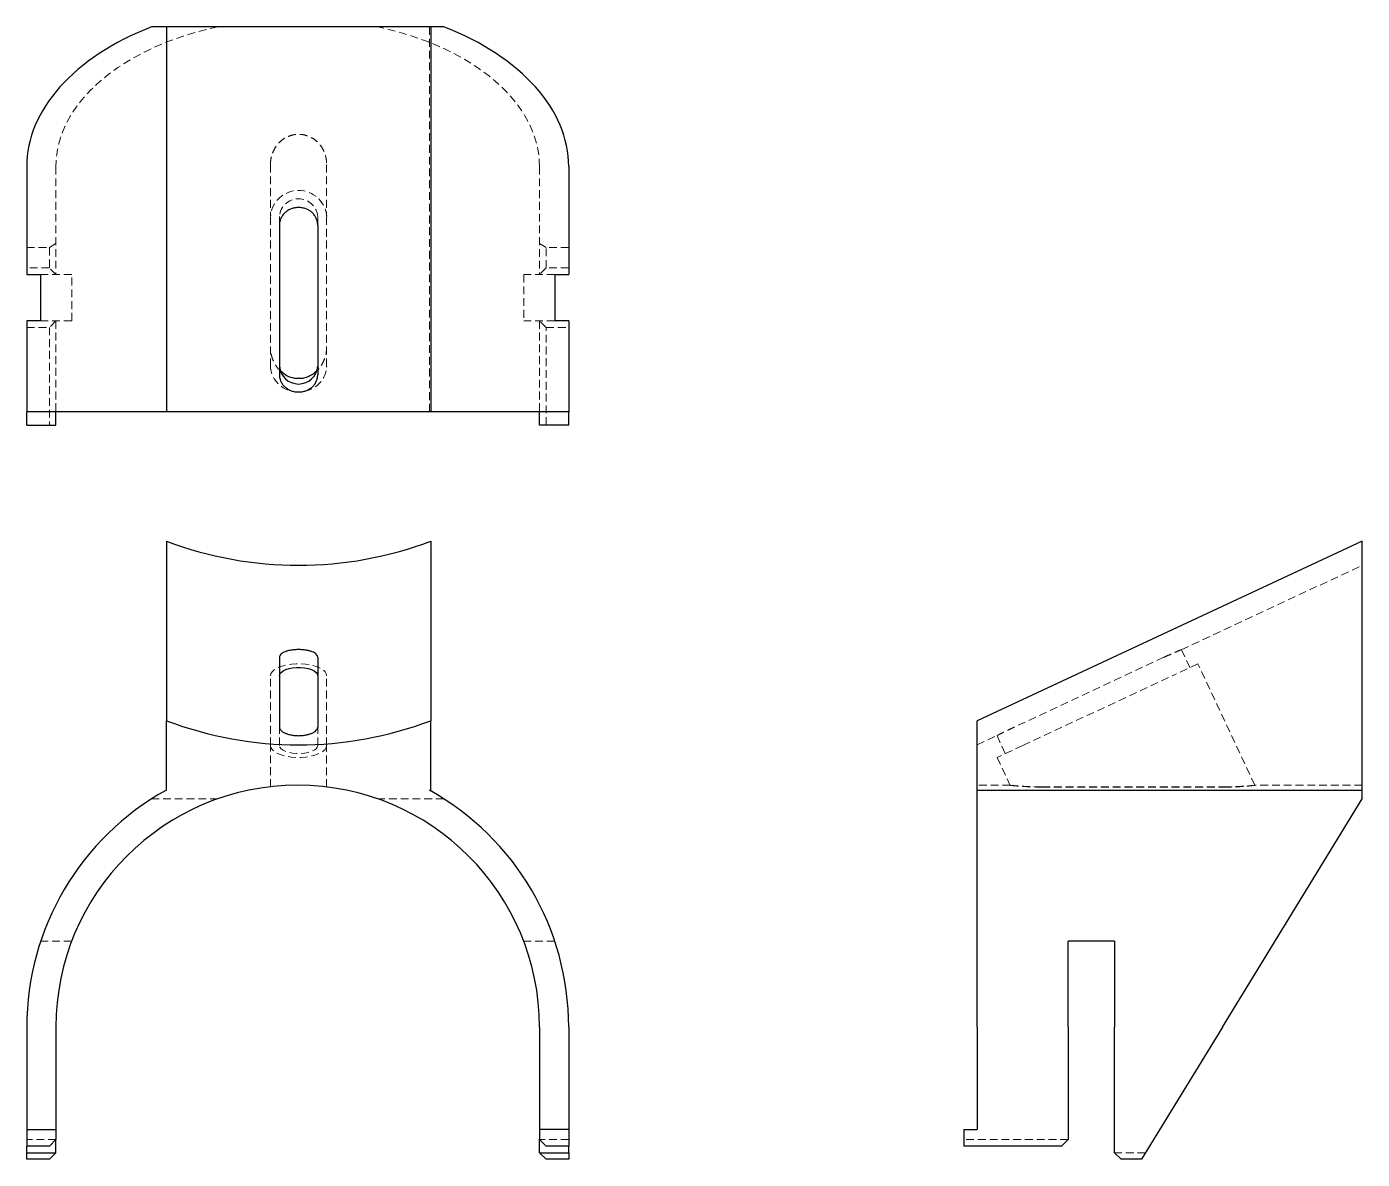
# Model space of a CAD drawing. Header units: millimetres. Extents: x 39 to 255, y 7 to 190.
import ezdxf

# ---------------------------------------------------------------- set-up
doc = ezdxf.new("R2010")
doc.units = ezdxf.units.MM
doc.linetypes.add('HIDDEN', pattern=[1.905, 1.27, -0.635])

msp = doc.modelspace()

# ---------------------------------------------------------------- linework, layer by layer
at = {"color": 7, "linetype": 'Continuous', "lineweight": 25}
for p, q in [((61.75, 190.22), (61.75, 127.92)), ((104.52, 190.22), (61.75, 190.22)), ((104.52, 190.22), (104.52, 127.92)), ((39.16, 167.59), (39.16, 150.12)), ((126.84, 167.59), (126.84, 150.12)), ((80.04, 158.13), (80.04, 133.91)), ((86.24, 158.13), (86.24, 133.91)), ((39.16, 150.12), (41.42, 150.12)), ((41.42, 142.64), (41.42, 150.12)), ((124.58, 150.12), (126.84, 150.12)), ((124.58, 150.12), (124.58, 142.64)), ((39.16, 142.64), (39.16, 127.92)), ((41.42, 142.64), (39.16, 142.64)), ((126.84, 142.64), (124.58, 142.64)), ((126.84, 142.64), (126.84, 127.92)), ((61.75, 127.92), (39.16, 127.92)), ((39.16, 125.78), (39.16, 127.92)), ((43.89, 125.78), (43.89, 127.92)), ((104.52, 127.92), (61.75, 127.92)), ((126.84, 127.92), (104.52, 127.92)), ((122.11, 125.78), (122.11, 127.92)), ((126.84, 125.78), (126.84, 127.92)), ((39.16, 125.78), (43.89, 125.78)), ((126.84, 125.78), (122.11, 125.78)), ((61.75, 107), (61.75, 77.95)), ((104.52, 107), (104.52, 77.95)), ((255.22, 107), (192.92, 77.95)), ((255.22, 66.69), (255.22, 107)), ((80.04, 88.21), (80.04, 76.91)), ((86.24, 88.21), (86.24, 76.91)), ((61.75, 66.73), (61.75, 77.95)), ((104.52, 66.69), (104.52, 77.95)), ((192.92, 66.69), (192.92, 77.95)), ((104.33, 66.69), (104.52, 66.69)), ((192.92, 28.39), (192.92, 66.69)), ((192.92, 66.69), (255.22, 66.69)), ((232.59, 28.39), (255.22, 65.31)), ((255.22, 65.31), (255.22, 66.69)), ((215.12, 42.29), (207.64, 42.29)), ((207.64, 28.39), (207.64, 42.29)), ((215.12, 42.29), (215.12, 28.39)), ((39.16, 28.39), (39.16, 11.81)), ((43.89, 28.39), (43.89, 11.81)), ((122.11, 28.39), (122.11, 11.81)), ((126.84, 28.39), (126.84, 11.81)), ((192.92, 28.39), (192.92, 11.81)), ((207.64, 28.39), (207.64, 10.21)), ((215.12, 8.07), (215.12, 28.39)), ((232.59, 28.39), (219.49, 7)), ((39.16, 11.81), (43.89, 11.81)), ((39.16, 11.81), (39.16, 9.14)), ((43.89, 11.81), (43.89, 10.21)), ((126.84, 11.81), (122.11, 11.81)), ((122.11, 11.81), (122.11, 10.21)), ((126.84, 11.81), (126.84, 9.14)), ((190.78, 11.81), (190.78, 9.14)), ((190.78, 11.81), (192.92, 11.81)), ((42.82, 9.14), (39.16, 9.14)), ((39.16, 8.07), (39.16, 9.14)), ((42.82, 9.14), (43.89, 10.21)), ((43.89, 8.07), (43.89, 10.21)), ((122.11, 10.21), (123.18, 9.14)), ((122.11, 8.07), (122.11, 10.21)), ((126.84, 9.14), (123.18, 9.14)), ((126.84, 8.07), (126.84, 9.14)), ((206.57, 9.14), (190.78, 9.14)), ((206.57, 9.14), (207.64, 10.21)), ((39.16, 8.07), (43.89, 8.07)), ((39.16, 7), (39.16, 8.07)), ((42.82, 7), (39.16, 7)), ((43.89, 8.07), (42.82, 7)), ((122.11, 8.07), (126.84, 8.07)), ((123.18, 7), (122.11, 8.07)), ((126.84, 7), (123.18, 7)), ((126.84, 8.07), (126.84, 7)), ((215.12, 8.07), (216.19, 7)), ((219.49, 7), (216.19, 7))]:
    msp.add_line(p, q, dxfattribs=at)
at = {"color": 7, "linetype": 'HIDDEN', "lineweight": 18}
for p, q in [((104.33, 127.92), (104.33, 190.22)), ((43.89, 167.59), (43.89, 150.12)), ((78.59, 167.91), (78.59, 159.52)), ((87.68, 167.92), (87.68, 159.52)), ((122.11, 167.59), (122.11, 150.12)), ((78.59, 135.29), (78.59, 159.52)), ((80.04, 159.52), (80.04, 158.13)), ((86.24, 159.52), (86.24, 158.13)), ((87.68, 135.29), (87.68, 159.52)), ((39.16, 154.49), (42.82, 154.49)), ((43.89, 155.14), (42.82, 154.49)), ((42.82, 154.49), (42.82, 151.19)), ((123.18, 154.49), (122.11, 155.14)), ((123.18, 151.19), (123.18, 154.49)), ((126.84, 154.49), (123.18, 154.49)), ((42.82, 151.19), (39.16, 151.19)), ((46.44, 150.12), (41.42, 150.12)), ((43.89, 150.12), (42.82, 151.19)), ((46.44, 142.64), (46.44, 150.12)), ((119.56, 150.12), (119.56, 142.64)), ((124.58, 150.12), (119.56, 150.12)), ((123.18, 151.19), (122.11, 150.12)), ((126.84, 151.19), (123.18, 151.19)), ((46.44, 142.64), (41.42, 142.64)), ((43.89, 142.64), (42.82, 141.57)), ((43.89, 142.64), (43.89, 127.92)), ((124.58, 142.64), (119.56, 142.64)), ((122.11, 142.64), (122.11, 127.92)), ((123.18, 141.57), (122.11, 142.64)), ((39.16, 141.57), (42.82, 141.57)), ((42.82, 141.57), (42.82, 125.78)), ((123.18, 141.57), (126.84, 141.57)), ((123.18, 125.78), (123.18, 141.57)), ((225.94, 89.44), (255.22, 103.09)), ((227.33, 86.55), (225.97, 89.45)), ((223.13, 88.21), (198.91, 76.91)), ((228.64, 87.16), (224.52, 85.23)), ((237.81, 67.5), (228.64, 87.16)), ((78.59, 73.94), (78.59, 85.23)), ((87.68, 73.94), (87.68, 85.23)), ((200.29, 73.94), (224.52, 85.23)), ((80.04, 73.94), (80.04, 76.91)), ((86.24, 73.94), (86.24, 76.91)), ((78.59, 67.25), (78.59, 73.94)), ((87.68, 67.22), (87.68, 73.94)), ((192.92, 74.04), (196.16, 75.55)), ((196.13, 75.54), (197.48, 72.63)), ((200.29, 73.94), (196.17, 72.02)), ((196.17, 72.02), (198.28, 67.49)), ((198.29, 67.5), (192.92, 67.5)), ((203.41, 67.25), (232.91, 67.25)), ((203.43, 67.22), (232.92, 67.22)), ((255.22, 67.5), (237.79, 67.5)), ((70.1, 65.31), (59.36, 65.31)), ((106.64, 65.31), (95.9, 65.31)), ((192.92, 66.73), (255.22, 66.73)), ((46.44, 42.29), (41.42, 42.29)), ((124.58, 42.29), (119.56, 42.29)), ((43.89, 10.21), (39.16, 10.21)), ((126.84, 10.21), (122.11, 10.21)), ((207.64, 10.21), (190.78, 10.21)), ((220.14, 8.07), (215.12, 8.07))]:
    msp.add_line(p, q, dxfattribs=at)
at = {"color": 7, "linetype": 'Continuous', "lineweight": 25, "flags": 128}
for points in [[(61.75, 190.22), (61.45, 190.22), (61.14, 190.22), (60.84, 190.22), (60.54, 190.22), (60.25, 190.22), (59.95, 190.22), (59.65, 190.22), (59.36, 190.22)], [(106.64, 190.22), (106.36, 190.22), (106.07, 190.22), (105.79, 190.22), (105.5, 190.22), (105.21, 190.22), (104.92, 190.22), (104.63, 190.22), (104.52, 190.22)], [(80.04, 85.23), (80.1, 85.51), (80.3, 85.77), (80.63, 86), (81.06, 86.21), (81.59, 86.37), (82.18, 86.48), (82.81, 86.54), (83.46, 86.54), (84.1, 86.48), (84.69, 86.37), (85.21, 86.21), (85.65, 86), (85.97, 85.77), (86.17, 85.51), (86.24, 85.23)]]:
    msp.add_lwpolyline(points, dxfattribs=at)
at = {"color": 7, "linetype": 'HIDDEN', "lineweight": 18, "flags": 128}
for points in [[(78.59, 85.23), (78.66, 85.55), (78.84, 85.86), (79.14, 86.15), (79.55, 86.41), (80.06, 86.65), (80.65, 86.84), (81.31, 86.99), (82.02, 87.1), (82.76, 87.15), (83.51, 87.15), (84.25, 87.1), (84.96, 86.99), (85.62, 86.84), (86.22, 86.65), (86.72, 86.41), (87.13, 86.15), (87.44, 85.86), (87.62, 85.55), (87.68, 85.23)], [(87.68, 73.94), (87.62, 73.62), (87.44, 73.31), (87.13, 73.02), (86.72, 72.76), (86.22, 72.52), (85.62, 72.33), (84.96, 72.18), (84.25, 72.07), (83.51, 72.02), (82.76, 72.02), (82.02, 72.07), (81.31, 72.18), (80.65, 72.33), (80.06, 72.52), (79.55, 72.76), (79.14, 73.02), (78.84, 73.31), (78.66, 73.62), (78.59, 73.94)], [(86.24, 73.94), (86.17, 73.66), (85.97, 73.4), (85.65, 73.17), (85.21, 72.96), (84.69, 72.8), (84.1, 72.69), (83.46, 72.63), (82.81, 72.63), (82.18, 72.69), (81.59, 72.8), (81.06, 72.96), (80.63, 73.17), (80.3, 73.4), (80.1, 73.66), (80.04, 73.94)]]:
    msp.add_lwpolyline(points, dxfattribs=at)
at = {"color": 7, "linetype": 'HIDDEN', "lineweight": 18}
for centre, radius, start, end in [((83.14, 159.17), 4.56, 4.4072, 175.5928), ((83.14, 159.28), 3.11, 4.3677, 175.6323), ((82.81, 135.44), 4.22, 182.0572, 259.013), ((83.42, 135.48), 4.27, 279.0696, 357.4793)]:
    msp.add_arc(centre, radius, start, end, dxfattribs=at)
at = {"color": 7, "linetype": 'Continuous', "lineweight": 25}
for centre, radius, start, end in [((83.14, 135.53), 3.11, 184.3677, 355.6323), ((83, 28.39), 39.11, 0, 180), ((83, 28.39), 43.84, 118.9902, 180), ((83, 28.39), 43.84, 0, 60.885)]:
    msp.add_arc(centre, radius, start, end, dxfattribs=at)
for centre, major_axis, ratio, start_param, end_param in [((83, 167.59), (43.84, 0), 0.612801, 2.140324, 3.141593), ((83, 167.59), (43.84, 0), 0.612801, 0, 1.001269), ((83.14, 176.24), (0, -73.15), 0.906308, 5.954731, 6.61164), ((83.14, 147.19), (0, -73.15), 0.906308, 5.954731, 6.61164)]:
    msp.add_ellipse(centre, major_axis=major_axis, ratio=ratio, start_param=start_param, end_param=end_param, dxfattribs=at)
at = {"color": 7, "linetype": 'HIDDEN', "lineweight": 18}
for start_param, end_param in [(1.90691, 3.141593), (0, 1.234682)]:
    msp.add_ellipse((83, 167.59), major_axis=(39.11, 0), ratio=0.612801, start_param=start_param, end_param=end_param, dxfattribs=at)
for points, knots in [([(78.59, 167.91), (78.59, 168.22), (78.62, 168.53), (78.72, 169.14), (78.8, 169.44), (79.01, 170.02), (79.15, 170.3), (79.38, 170.7), (79.46, 170.82), (79.65, 171.07), (79.75, 171.2), (80.06, 171.54), (80.28, 171.75), (80.78, 172.12), (81.05, 172.28), (81.61, 172.54), (81.9, 172.64), (82.35, 172.74), (82.51, 172.76), (82.82, 172.8), (82.97, 172.81), (83.43, 172.81), (83.74, 172.78), (84.35, 172.65), (84.65, 172.55), (85.21, 172.3), (85.48, 172.14), (85.98, 171.77), (86.21, 171.57), (86.63, 171.1), (86.81, 170.85), (87.12, 170.32), (87.26, 170.04), (87.47, 169.46), (87.55, 169.16), (87.66, 168.55), (87.68, 168.24), (87.68, 167.92)], [0, 0, 0, 0, 0.0625, 0.0625, 0.125, 0.125, 0.1875, 0.1875, 0.21875, 0.21875, 0.25, 0.25, 0.3125, 0.3125, 0.375, 0.375, 0.4375, 0.4375, 0.46875, 0.46875, 0.5, 0.5, 0.5625, 0.5625, 0.625, 0.625, 0.6875, 0.6875, 0.75, 0.75, 0.8125, 0.8125, 0.875, 0.875, 0.9375, 0.9375, 1, 1, 1, 1]), ([(80.19, 134.58), (80.09, 134.66), (79.79, 134.9), (79.43, 135.45), (79.03, 136.17), (78.76, 136.99), (78.61, 137.75), (78.6, 138.23), (78.59, 138.41)], [0, 0, 0, 0, 0.087338, 0.270444, 0.457792, 0.662923, 0.873359, 1, 1, 1, 1]), ([(87.68, 138.43), (87.67, 138.12), (87.64, 137.49), (87.4, 136.58), (87.01, 135.72), (86.57, 135.03), (86.21, 134.68), (86.08, 134.55)], [0, 0, 0, 0, 0.214779, 0.43578, 0.65056, 0.87192, 1, 1, 1, 1]), ([(223.13, 88.21), (223.45, 88.35), (224.08, 88.64), (224.94, 89.02), (225.58, 89.29), (225.94, 89.44), (225.94, 89.44), (225.94, 89.44)], [0, 0, 0, 0, 0.214678, 0.42935, 0.644169, 0.859085, 1, 1, 1, 1]), ([(196.16, 75.55), (196.15, 75.55), (196.11, 75.53), (196.37, 75.66), (196.9, 75.94), (197.68, 76.33), (198.39, 76.67), (198.81, 76.86), (198.91, 76.91)], [0, 0, 0, 0, 0.073779, 0.288182, 0.502671, 0.717364, 0.932062, 1, 1, 1, 1]), ([(198.29, 67.5), (198.3, 67.5), (198.32, 67.49), (198.37, 67.49), (198.41, 67.49), (198.54, 67.48), (198.66, 67.46), (198.96, 67.44), (199.14, 67.42), (199.54, 67.39), (199.77, 67.38), (200.25, 67.35), (200.5, 67.33), (201.04, 67.3), (201.32, 67.29), (201.9, 67.27), (202.19, 67.26), (202.8, 67.25), (203.1, 67.25), (203.41, 67.25)], [0, 0, 0, 0, 0.0625, 0.0625, 0.125, 0.125, 0.25, 0.25, 0.375, 0.375, 0.5, 0.5, 0.625, 0.625, 0.75, 0.75, 0.875, 0.875, 1, 1, 1, 1]), ([(203.43, 67.22), (203.12, 67.22), (202.49, 67.22), (201.58, 67.25), (200.72, 67.29), (199.95, 67.34), (199.28, 67.39), (198.78, 67.44), (198.45, 67.48), (198.29, 67.49), (198.29, 67.49), (198.3, 67.49)], [0, 0, 0, 0, 0.121798, 0.247124, 0.368922, 0.494452, 0.61218, 0.734301, 0.837485, 0.944646, 1, 1, 1, 1]), ([(232.91, 67.25), (233.48, 67.25), (234.03, 67.26), (234.84, 67.29), (235.1, 67.3), (235.59, 67.32), (235.83, 67.34), (236.27, 67.37), (236.48, 67.38), (236.85, 67.41), (237.02, 67.43), (237.31, 67.45), (237.44, 67.46), (237.63, 67.48), (237.7, 67.49), (237.75, 67.49)], [0, 0, 0, 0, 0.25, 0.25, 0.375, 0.375, 0.5, 0.5, 0.625, 0.625, 0.75, 0.75, 0.875, 0.875, 1, 1, 1, 1]), ([(237.8, 67.5), (237.81, 67.5), (237.83, 67.5), (237.75, 67.49), (237.57, 67.47), (237.27, 67.43), (236.86, 67.39), (236.35, 67.35), (235.75, 67.3), (235.06, 67.26), (234.31, 67.23), (233.59, 67.22), (233.12, 67.22), (232.92, 67.22)], [0, 0, 0, 0, 0.004484, 0.105141, 0.201569, 0.300739, 0.398262, 0.498428, 0.599547, 0.703278, 0.810745, 0.920902, 1, 1, 1, 1])]:
    msp.add_open_spline(points, degree=3, knots=knots, dxfattribs=at)
at = {"color": 7, "linetype": 'Continuous', "lineweight": 25}
for points, knots in [([(86.24, 158.13), (86.24, 158.32), (86.22, 158.5), (86.14, 158.86), (86.08, 159.04), (85.92, 159.39), (85.83, 159.55), (85.6, 159.86), (85.47, 160.01), (85.19, 160.27), (85.03, 160.39), (84.69, 160.6), (84.51, 160.69), (84.14, 160.83), (83.94, 160.88), (83.54, 160.96), (83.34, 160.98), (82.94, 160.98), (82.73, 160.96), (82.33, 160.88), (82.14, 160.83), (81.77, 160.69), (81.58, 160.6), (81.25, 160.39), (81.09, 160.27), (80.8, 160.01), (80.67, 159.86), (80.45, 159.55), (80.35, 159.39), (80.2, 159.04), (80.14, 158.87), (80.06, 158.51), (80.04, 158.32), (80.04, 158.13)], [0, 0, 0, 0, 0.0625, 0.0625, 0.125, 0.125, 0.1875, 0.1875, 0.25, 0.25, 0.3125, 0.3125, 0.375, 0.375, 0.4375, 0.4375, 0.5, 0.5, 0.5625, 0.5625, 0.625, 0.625, 0.6875, 0.6875, 0.75, 0.75, 0.8125, 0.8125, 0.875, 0.875, 0.9375, 0.9375, 1, 1, 1, 1]), ([(86.08, 134.55), (86, 134.47), (85.71, 134.16), (85.13, 133.79), (84.35, 133.45), (83.6, 133.29), (82.87, 133.27), (81.98, 133.41), (81.01, 133.8), (80.44, 134.34), (80.19, 134.58)], [0, 0, 0, 0, 0.051914, 0.192498, 0.311282, 0.434644, 0.537795, 0.644233, 0.843941, 1, 1, 1, 1]), ([(80.04, 133.91), (80.04, 133.72), (80.06, 133.54), (80.14, 133.18), (80.2, 133), (80.35, 132.67), (80.45, 132.51), (80.67, 132.2), (80.8, 132.06), (81.09, 131.81), (81.24, 131.69), (81.58, 131.49), (81.76, 131.4), (82.14, 131.27), (82.33, 131.21), (82.73, 131.14), (82.93, 131.13), (83.34, 131.13), (83.54, 131.14), (83.94, 131.21), (84.13, 131.27), (84.51, 131.4), (84.69, 131.49), (85.03, 131.69), (85.18, 131.8), (85.47, 132.06), (85.6, 132.2), (85.83, 132.5), (85.92, 132.67), (86.08, 133), (86.14, 133.18), (86.22, 133.54), (86.24, 133.72), (86.24, 133.91)], [0, 0, 0, 0, 0.0625, 0.0625, 0.125, 0.125, 0.1875, 0.1875, 0.25, 0.25, 0.3125, 0.3125, 0.375, 0.375, 0.4375, 0.4375, 0.5, 0.5, 0.5625, 0.5625, 0.625, 0.625, 0.6875, 0.6875, 0.75, 0.75, 0.8125, 0.8125, 0.875, 0.875, 0.9375, 0.9375, 1, 1, 1, 1]), ([(86.24, 88.21), (86.24, 88.29), (86.22, 88.38), (86.14, 88.54), (86.08, 88.62), (85.92, 88.78), (85.83, 88.85), (85.6, 88.98), (85.47, 89.05), (85.19, 89.16), (85.03, 89.21), (84.69, 89.3), (84.51, 89.33), (84.14, 89.39), (83.94, 89.41), (83.54, 89.44), (83.34, 89.45), (82.94, 89.45), (82.73, 89.44), (82.33, 89.41), (82.14, 89.39), (81.77, 89.33), (81.58, 89.3), (81.25, 89.21), (81.09, 89.16), (80.8, 89.05), (80.67, 88.98), (80.45, 88.85), (80.35, 88.78), (80.2, 88.62), (80.14, 88.54), (80.06, 88.38), (80.04, 88.29), (80.04, 88.21)], [0, 0, 0, 0, 0.0625, 0.0625, 0.125, 0.125, 0.1875, 0.1875, 0.25, 0.25, 0.3125, 0.3125, 0.375, 0.375, 0.4375, 0.4375, 0.5, 0.5, 0.5625, 0.5625, 0.625, 0.625, 0.6875, 0.6875, 0.75, 0.75, 0.8125, 0.8125, 0.875, 0.875, 0.9375, 0.9375, 1, 1, 1, 1]), ([(80.04, 76.91), (80.04, 76.82), (80.06, 76.74), (80.14, 76.57), (80.2, 76.48), (80.35, 76.32), (80.45, 76.24), (80.67, 76.09), (80.8, 76.02), (81.09, 75.89), (81.24, 75.83), (81.58, 75.72), (81.76, 75.68), (82.14, 75.61), (82.33, 75.58), (82.73, 75.54), (82.93, 75.53), (83.34, 75.53), (83.54, 75.54), (83.94, 75.58), (84.13, 75.61), (84.51, 75.68), (84.69, 75.72), (85.03, 75.83), (85.18, 75.88), (85.47, 76.02), (85.6, 76.09), (85.83, 76.24), (85.92, 76.32), (86.08, 76.48), (86.14, 76.56), (86.22, 76.74), (86.24, 76.82), (86.24, 76.91)], [0, 0, 0, 0, 0.0625, 0.0625, 0.125, 0.125, 0.1875, 0.1875, 0.25, 0.25, 0.3125, 0.3125, 0.375, 0.375, 0.4375, 0.4375, 0.5, 0.5, 0.5625, 0.5625, 0.625, 0.625, 0.6875, 0.6875, 0.75, 0.75, 0.8125, 0.8125, 0.875, 0.875, 0.9375, 0.9375, 1, 1, 1, 1])]:
    msp.add_open_spline(points, degree=3, knots=knots, dxfattribs=at)

doc.saveas('drawing.dxf')
